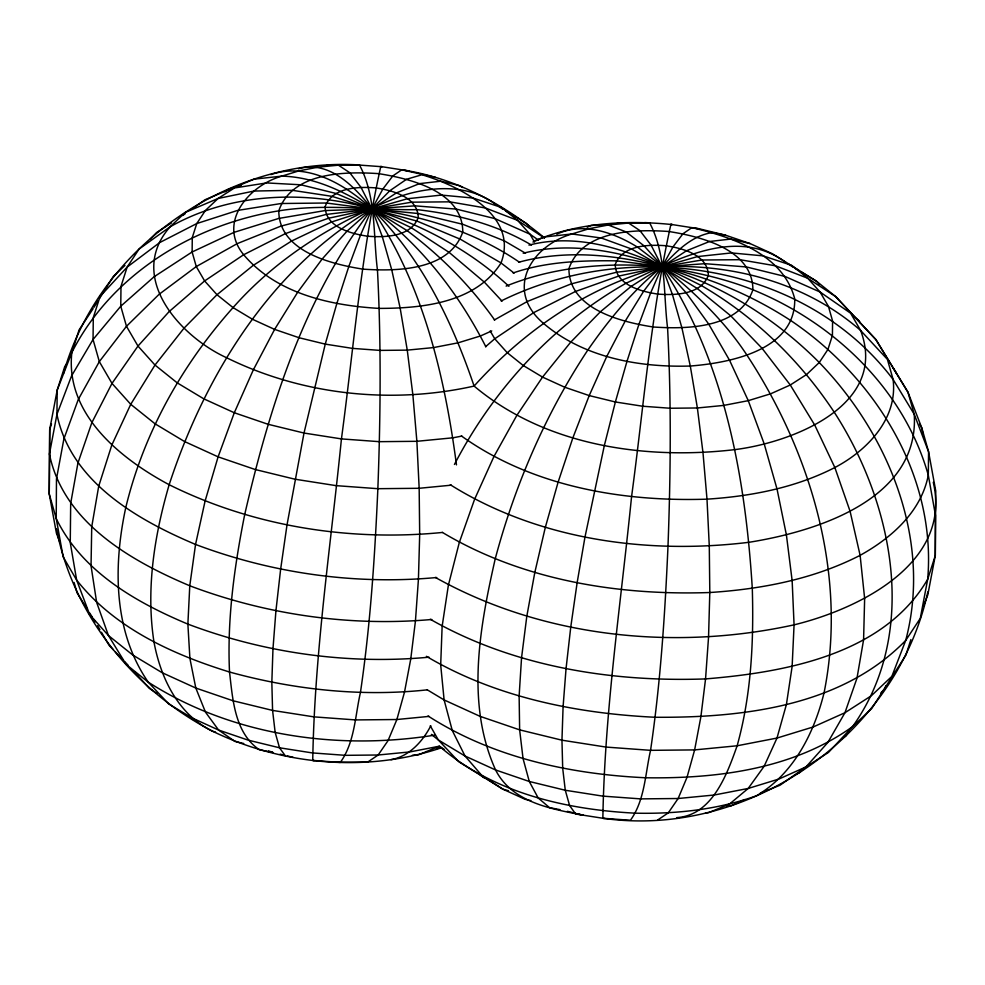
<?xml version="1.0" encoding="UTF-8"?>
<svg xmlns="http://www.w3.org/2000/svg" width="985" height="985" viewBox="0 0 985 985"><rect width="100%" height="100%" fill="white"/><g stroke="black" fill="none" stroke-linecap="round" stroke-linejoin="round"><path stroke-width="1.48" d="M56.477 528.846C73.087 615.674 134.674 690.854 212.711 731.289C282.732 765.32 366.691 772.72 440.837 747.984L436.454 748.465M927.821 591.899C896.756 734.884 749.462 838.358 604.224 818.473L602.857 818.264C604.679 710.702 620.833 603.719 631.557 496.748C643.796 405.918 650.974 313.907 670.896 224.371L672.262 224.58C626.374 219.852 578.724 222.77 535.668 240.352M63.311 374.128C98.303 247.691 228.631 156.553 359.488 164.975C376.43 196.754 373.093 235.316 377.464 270.198C381.269 342.965 380.579 415.904 377.858 488.695C374.829 556.821 370.397 624.982 360.436 692.492C355.08 715.849 354.76 742.382 340.305 762.439L312.738 760.42C314.56 652.846 330.714 545.875 341.438 438.904C353.677 348.074 360.855 256.063 380.776 166.527L382.143 166.736L354.575 164.717M51.491 423.895L49.706 429.485L49.25 494.027L56.428 533.23L59.605 541.565M885.823 685.757L884.912 688.577L880.75 693.083M910.879 639.597L905.892 655.136L871.762 708.474L852.579 726.61L828.483 752.429L806.001 766.896L780.034 785.217L760.383 793.097M923.45 606.083L927.796 594.94L935.294 555.515L935.75 490.973L928.572 451.77L921.874 428.155L907.948 392.165L875.874 339.566L835.736 296.645L816.405 281.144L772.289 253.711L750.09 243.578L725.613 235.218L699.449 228.84L670.896 224.371M454.442 464.464C493.214 389.728 552.511 324.816 626.066 283.224C674.282 260.988 735.475 225.22 785.759 262.392M430.802 725.773C422.713 741.508 408.935 756.578 390.959 759.681M93.944 307.345L97.958 300.93M99.571 298.356L113.238 276.526L124.96 265.445M93.144 308.637L79.108 329.864L71.856 352.458L57.204 390.06L49.706 429.485L49.25 494.027L56.219 518.541L63.126 556.845L76.658 580.091L89.709 614.628L108.448 635.534L132.803 655.062L162.168 672.718L195.818 688.059L232.928 700.741L272.574 710.419L313.796 716.858L355.573 719.924L396.881 719.518L429.029 716.39M66.352 364.154L64.727 366.605L57.204 390.06L56.933 414.353L49.422 454.073C63.36 522.284 130.562 560.81 189.773 585.779C266.578 614.8 350.007 626.719 431.812 619.479M849.095 731.153L845.906 735.967L842.187 738.639M150.237 239.306L156.517 232.571L171.513 222.918M805.127 767.438L799.685 772.572L796.951 773.742M485.58 346.708L494.741 338.778L533.784 312.577L575.375 291.523L618.506 276.132L662.105 266.775L701.8 260.015L739.92 259.695L775.515 265.815L807.725 278.238L835.736 296.645L875.874 339.566L907.948 392.165L914.24 414.279L928.572 451.77L928.301 475.164L935.467 515.266L935.294 555.515L927.685 579.266L920.273 618.395L905.695 640.447L891.856 676.363L871.368 695.73L844.945 712.734L813.216 726.955L776.993 738.061L737.137 745.78L694.634 749.905L650.556 750.336L605.96 747.073L561.955 740.191L519.637 729.86L480.027 716.329L444.112 699.941L427.133 689.734M224.986 191.853L228.557 189.206L241.313 185.291M182.718 215.481L185.18 213.745M191.361 209.374L204.966 199.783L254.044 179.159L281.833 176.13L299.132 170.824L318.155 167.142L338.446 165.184L359.488 164.975M544.471 237.877C503.532 203.92 454.898 177.682 401.769 169.814L392.88 175.872L382.869 189.022L371.985 208.918L360.498 235.095L348.678 266.898L336.833 303.54L325.259 344.122L304.008 433.043L287.004 524.956L280.639 569.207L275.923 610.86L272.968 648.881L271.835 682.346L272.574 710.419L275.16 732.409L279.518 747.787L285.551 756.16M699.449 228.84L691.889 227.658L682.999 233.716L672.989 246.866L662.105 266.775L650.617 292.951L638.797 324.742L626.965 361.396L615.379 401.978L604.347 445.503L584.979 537.047L577.124 582.8L570.758 627.051L566.043 668.704L563.088 706.725L561.955 740.191L562.694 768.263L565.279 790.253L569.638 805.632L575.671 814.016L604.224 818.473M657.672 820.012L668.286 812.859L678.136 798.515L687.001 777.362L694.634 749.905L700.877 716.809L705.555 678.911L708.547 637.135L709.803 592.514L709.286 546.146L706.996 499.161L702.995 452.718L697.38 407.975L690.288 366.026L681.916 327.906L672.435 294.54L662.105 266.775L651.159 245.265L639.893 230.564L628.565 223.029L617.447 222.832M494.31 319.977L527.332 301.484L570.992 283.963L616.278 272.303L662.105 266.775L705.088 263.685L746.421 266.947L785.07 276.465L820.086 292.028L850.609 313.23L860.656 330.517L887.386 359.353L893.087 379.434L914.24 414.279C919.547 499.53 816.208 531.531 749.092 542.279C647.231 554.715 538.352 539.866 450.317 484.755M298.406 168.817C329.002 159.705 354.945 186.928 371.985 208.918C421.321 257.467 452.078 321.258 474.093 386.071C545.185 445.774 644.756 460.106 734.588 449.652C791.854 442.585 888.753 405.451 860.656 330.517C806.53 283.077 733.074 263.524 662.105 266.775C609.616 262.121 555.269 266.061 506.118 286.118M587.208 227.301L591.185 225.38L608.274 224.999L628.565 223.029L649.607 222.819C666.549 254.61 663.213 293.173 667.584 328.042C671.388 400.821 670.699 473.748 667.978 546.552C664.961 614.665 660.516 682.839 650.556 750.336C645.2 773.705 644.88 800.239 630.425 820.283L602.857 818.264M501.156 300.967C629.095 237.557 804.166 262.158 893.087 379.434C898.012 418.723 867.145 450.551 834.849 467.53C795.314 487.821 751.026 496.317 706.996 499.161C621.855 501.944 531.838 486.368 461.399 435.961M532.959 242.039L544.163 237.016L571.953 233.974L589.252 228.68L608.274 224.999L626.078 231.906L644.178 245.942L685.979 292.594L708.671 324.053L729.602 360.375L748.268 400.661L764.212 443.927L777.042 489.089L786.424 535.052L792.149 580.682L794.07 624.847L792.137 666.476L786.399 704.521L776.993 738.061L764.151 766.268L748.194 788.456L729.503 804.055L708.56 812.699L705.531 812.896M491.749 330.923L480.545 335.947L458.148 342.817L433.523 347.582L407.261 350.131L380.013 350.401L352.458 348.382L325.259 344.122L299.095 337.744L274.618 329.384L252.419 319.251L233.051 307.603L216.983 294.724L204.621 280.934L196.274 266.566L192.124 251.975L192.284 237.52L196.766 223.558L205.446 210.433L218.104 198.465L234.442 187.963L266.689 182.927L300.93 184.798L336.316 193.54L371.985 208.918L411.385 227.781L449.222 252.455L484.534 282.313L502.054 301.139M744.955 799.549L730.956 805.841L726.573 806.309M270.85 174.604C307.702 161.835 345.378 184.774 371.985 208.918C420.78 244.366 458.616 293.284 485.839 346.757M556.784 234.184C583.403 221.674 614.148 232.62 637.615 247.21C678.628 278.238 718.397 311.642 746.901 355.08C811.381 453.223 847.617 575.966 824.026 692.984C813.942 733.517 793.491 773.865 756.443 795.794C717.745 809.596 676.412 814.078 635.51 813.179C566.043 809.707 493.066 792.876 439.384 746.211L409.76 751.937L378.166 755.003L345.39 755.335L312.233 752.909L279.518 747.787L248.048 740.104L218.596 730.045L191.89 717.868L168.595 703.856L148.243 682.149L126.142 664.419L108.448 635.534L96.653 602.414L91.039 565.87L91.728 526.815L98.709 486.196L111.822 445.023L130.734 404.318L154.99 365.053L183.973 328.227L216.983 294.724L253.219 265.384L291.757 240.931L331.674 221.957L371.985 208.918L407.408 198.736L441.354 195.079L472.997 198.022L501.537 207.503L517.605 220.381L544.336 237.951M513.136 272.956C546.219 261.579 581.741 260.372 616.413 260.853C662.696 266.319 709.286 272.525 752.909 289.775C834.135 322.834 904.107 389.334 928.301 475.164C921.184 511.818 891.4 538.019 860.114 555.343C813.635 579.192 761.565 589.178 709.803 592.514C617.817 595.728 522.149 580.14 442.302 532.356M518.59 262.269C565.538 249.39 615.551 254.61 662.105 266.775C708.08 276.674 751.777 295.057 791.14 320.79C875.062 377.44 936.6 475.558 927.685 579.266C883.767 654.545 785.304 672.373 705.555 678.911C611.045 682.297 513.173 666.537 430.26 619.257M523.207 253.219C569.404 241.608 618.1 250.658 662.105 266.775C721.574 284.887 775.527 318.487 819.261 362.529C888.938 434.594 932.216 540.506 905.695 640.447C841.621 706.43 742.579 717.893 655.087 717.265C575.917 713.46 495.196 697.06 426.37 656.318M461.866 436.084L453.014 437.796L416.877 441.305L379.373 441.674L341.438 438.904L304.008 433.043L268.006 424.264L234.307 412.752L203.76 398.814L177.103 382.783L154.99 365.053L137.974 346.067L126.474 326.294L120.761 306.212L120.995 286.315L127.151 267.095L139.094 249.033L170.085 226.821L185.315 212.428L218.104 198.465L254.081 191.041L292.348 190.327L331.97 196.335L371.985 208.918L417.061 221.108L460.438 239.269L501.02 262.946L514.084 273.091M434.483 735.167C337.276 750.632 232.041 735.758 148.243 682.149C113.213 631.496 113.25 565.932 125.711 507.841C143.576 433.24 182.126 364.647 233.051 307.603C278.669 255.94 338.311 219.938 402.249 195.633C433.141 185.82 470.19 184.17 496.859 205.336M528.957 245.117C589.756 229.653 648.61 258.932 701.505 285.638C755.101 316.714 800.288 360.855 834.393 412.444C893.26 503.52 919.584 632.69 852.579 726.61C793.097 769.236 717.08 778.803 645.692 777.768C569.909 774.222 492.525 757.465 428.032 715.972M451.315 485.174L419.167 488.289L377.858 488.695L336.082 485.642L294.86 479.19L255.201 469.513L218.104 456.843L184.454 441.489L155.088 423.833L130.734 404.318L111.994 383.399L99.325 361.618L93.046 339.493L93.292 317.589L100.088 296.423L127.151 267.095L159.644 242.605L196.766 223.558L237.594 210.421L281.131 203.513L326.294 203.008L371.985 208.918L418.305 213.548L462.876 224.321L504.603 240.993L525.497 253.219M442.45 532.454C349.441 541.652 253.12 526.446 169.161 484.719C120.404 458.69 64.936 414.057 71.856 352.458C111.711 274.064 193.516 224.568 278.78 210.852C324.754 203.402 370.976 210.298 417.197 209.657C457.114 214.188 496.686 224.481 531.481 245.068M436.687 577.518C355.228 585.102 272.057 573.332 195.547 544.434C137.075 519.772 70.698 481.727 56.933 414.353L71.585 375.851L93.046 339.493L120.761 306.212L154.066 276.785L192.124 251.975L234.011 232.361L278.693 218.448L325.062 210.568L371.985 208.918L414.968 205.84L456.301 209.103L494.95 218.621L529.967 234.184L538.512 240.118M429.017 657.192C347.557 664.776 264.374 653.006 187.876 624.108C135.708 602.266 81.829 571.399 56.219 518.541L56.477 478.895L63.89 438.879L78.295 399.454L99.325 361.618L126.474 326.294L159.053 294.343L196.274 266.566L237.213 243.64L280.873 226.119L326.158 214.459L371.985 208.918L411.681 202.171L449.8 201.839L485.396 207.97L517.605 220.381L529.967 234.184L534.523 242.014M427.281 689.845C361.027 697.023 293.628 689.66 229.517 672.016C172.412 654.36 114.543 628.085 76.658 580.091L70.255 542.698L70.686 503.347L77.938 463.024L91.827 422.713L111.994 383.399L137.974 346.067L169.1 311.629L204.621 280.934L243.664 254.733L285.256 233.679L328.387 218.276L371.985 208.918L396.339 192.937L419.499 183.629L440.886 181.203L459.97 185.734L462.482 187.482M412.395 755.249L418.44 754.855L439.384 746.211L444.481 749.56M676.806 817.624C712.229 815.395 727.078 774.235 737.137 745.78C751.395 694.647 753.833 641.186 752.294 588.39C745.35 477.06 724.652 361.31 662.105 266.775L631.656 249.045L601.355 238.025L571.953 233.974C530.238 246.201 504.628 290.415 543.338 323.24C583.452 357.53 638.859 367.614 690.288 366.026C729.91 362.936 795.88 350.229 794.723 298.837C783.198 254.118 732.077 237.016 691.889 227.658M335.392 762.181L367.553 762.168L378.166 755.003L388.016 740.671L396.881 719.518L404.515 692.049L410.757 658.965L415.436 621.067L418.428 579.291L419.684 534.67L419.167 488.289L416.877 441.305L412.875 394.874L407.261 350.131L400.169 308.182L391.796 270.05L382.315 236.696L371.985 208.918L361.039 187.421L349.773 172.72L338.446 165.184L327.328 164.987M644.695 222.561L649.607 222.819M312.738 760.42L314.104 760.629M380.776 166.527L409.329 170.984M435.493 177.374L401.769 169.814M725.613 235.218L712.093 232.595C691.101 235.907 675.87 251.889 662.105 266.775C632.973 290.292 609.112 319.362 587.848 350.007C545.591 413.885 514.896 485.014 495.196 558.951C479.72 627.359 465.61 703.45 495.578 769.962C512.114 802.516 550.849 808.784 583.231 815.186L578.897 814.127M560.022 809.67L549.507 807.626L538.167 797.948L529.277 781.474L523.047 758.585L519.637 729.86L519.132 696.001L521.545 657.845L526.803 616.327L534.806 572.47L545.321 527.369L558.126 482.108L572.876 437.82L589.215 395.588L606.76 356.459L625.044 321.393L643.648 291.252L662.105 266.775L686.459 250.793L709.619 241.473L731.005 239.047L750.09 243.578M530.903 800.657L525.03 799.266L502.83 789.145L458.714 761.7L438.362 739.994L431.381 734.391M243.714 743.515L234.91 741.422L218.596 730.045L205.459 712.118L195.818 688.059L189.908 658.485L187.876 624.108L189.773 585.779L195.547 544.434L205.077 501.106L218.104 456.843L234.307 412.752L253.305 369.917L274.618 329.384L297.729 292.151L322.058 259.153L347.015 231.179L371.985 208.918L389.826 190.721L406.633 179.233L421.974 174.751C458.579 185.771 519.23 214.989 501.02 262.946C475.927 302.961 422.183 308.379 379.127 308.391C330.455 305.596 276.514 293.628 243.664 254.733C217.02 222.388 249.02 185.352 281.833 176.13C329.298 177.411 368.144 206.924 407.039 230.576C440.64 255.743 470.473 285.724 494.692 320.051M567.348 811.308L576.003 813.425M280.122 754.165L284.443 755.224M287.337 755.926L293.111 757.342M508.506 790.746L502.83 789.145L482.01 775.712L465.031 756.024L452.287 730.562L444.112 699.941L440.689 664.937L442.13 626.386L448.372 585.262L459.281 542.563L474.573 499.346L493.879 456.658L516.719 415.584L542.538 377.107L570.697 342.177L600.505 311.666L631.225 286.327L662.105 266.775L697.528 256.58L731.473 252.923L763.116 255.866L791.657 265.359L807.725 278.238L820.086 292.028L828.434 306.397L832.584 320.987L832.423 335.442L827.942 349.404L819.261 362.529L806.604 374.497L790.278 385L770.664 393.803L748.268 400.661L723.643 405.426L697.38 407.975L670.132 408.246L642.577 406.226L615.379 401.978L589.215 395.588L564.737 387.228L542.538 377.107L523.17 365.46L507.115 352.581L494.741 338.778L490.185 330.948M215.555 732.101L212.711 731.289C178.273 714.814 160.641 678.025 153.992 642.097C145.792 589.276 154.337 535.581 169.161 484.719C205.065 375.113 270.641 268.634 371.985 208.918C424.092 216.244 475.964 232.312 519.6 262.33M487.747 778.913L483.463 777.497L480.015 774.727M196.2 720.589L193.343 719.641L189.896 716.883M268.536 750.915L272.907 752.405L259.387 749.782C234.516 732.778 232.743 699.239 229.517 672.016C227.03 619.122 234.393 566.387 244.686 514.626C269.508 407.039 303.823 297.519 371.985 208.918C422.257 224.937 470.165 250.227 508.925 286.327M794.403 267.908L798.281 270.247M800.867 271.798L816.405 281.144L819.458 284.406M505.576 210.839L526.285 223.299L529.339 226.55M435.358 577.432C543.03 637.64 674.356 651.036 794.07 624.847C858.526 609.149 952.175 563.395 933.288 482.318M788.209 263.98L793.11 267.132M499.309 206.912L502.99 209.288M156.91 693.378L149.264 688.355L134.391 671.77M853.047 315.914L858.858 320.581L860.397 323.092M113.337 649.817L109.126 645.434L101.455 632.247M115.442 652.021L122.817 659.691M124.923 661.895L128.075 665.183M893.309 368.181L896.375 373.253M87.333 609.247L77.052 592.835L74.109 582.517M89.709 613.027L92.085 616.819M93.661 619.343L95.249 621.867M919.621 424.289L921.874 428.155L922.933 434.053M97.614 625.647L99.916 629.612M430.273 725.81L438.362 739.994L465.031 756.024L495.578 769.962L529.277 781.474L565.279 790.253L602.709 796.114L640.644 798.884L678.136 798.515L714.285 795.006L748.194 788.456L779.012 779L806.001 766.896L827.819 742.53L844.945 712.734L856.975 678.209L863.586 639.831L864.645 598.535L860.114 555.343L850.092 511.313L834.849 467.53L814.743 425.089L790.278 385L762.045 348.284L730.747 315.828L697.158 288.433L662.105 266.775C588.907 285.97 524.365 330.197 474.093 386.071C391.661 404.503 302.53 395.157 226.599 357.727C179.75 336.341 126.178 276.662 170.085 226.821C231.192 192.272 305.51 190.031 371.985 208.918C422.971 284.456 444.691 375.654 456.474 464.871M278.78 210.852C278.964 251.384 330.985 264.091 362.973 269.139C396.893 271.478 449.529 270.616 462.79 231.918C462.593 191.385 410.585 178.679 378.585 173.643C344.676 171.304 292.028 172.153 278.78 210.852M325.099 206.727C325.629 227.203 351.152 233.79 367.725 236.228C385.197 237.57 411.188 236.868 418.256 217.389C417.726 196.914 392.202 190.327 375.63 187.889C358.158 186.547 332.167 187.249 325.099 206.727M568.899 268.696C569.096 309.241 621.104 321.947 653.092 326.983C687.013 329.322 739.649 328.473 752.909 289.775C752.712 249.23 700.704 236.523 668.704 231.487C634.796 229.148 582.147 229.998 568.899 268.696M615.219 264.571C615.748 285.047 641.272 291.646 657.845 294.084C675.316 295.414 701.308 294.724 708.375 275.234C707.846 254.77 682.322 248.171 665.749 245.733C648.278 244.391 622.286 245.093 615.219 264.571"/></g></svg>
